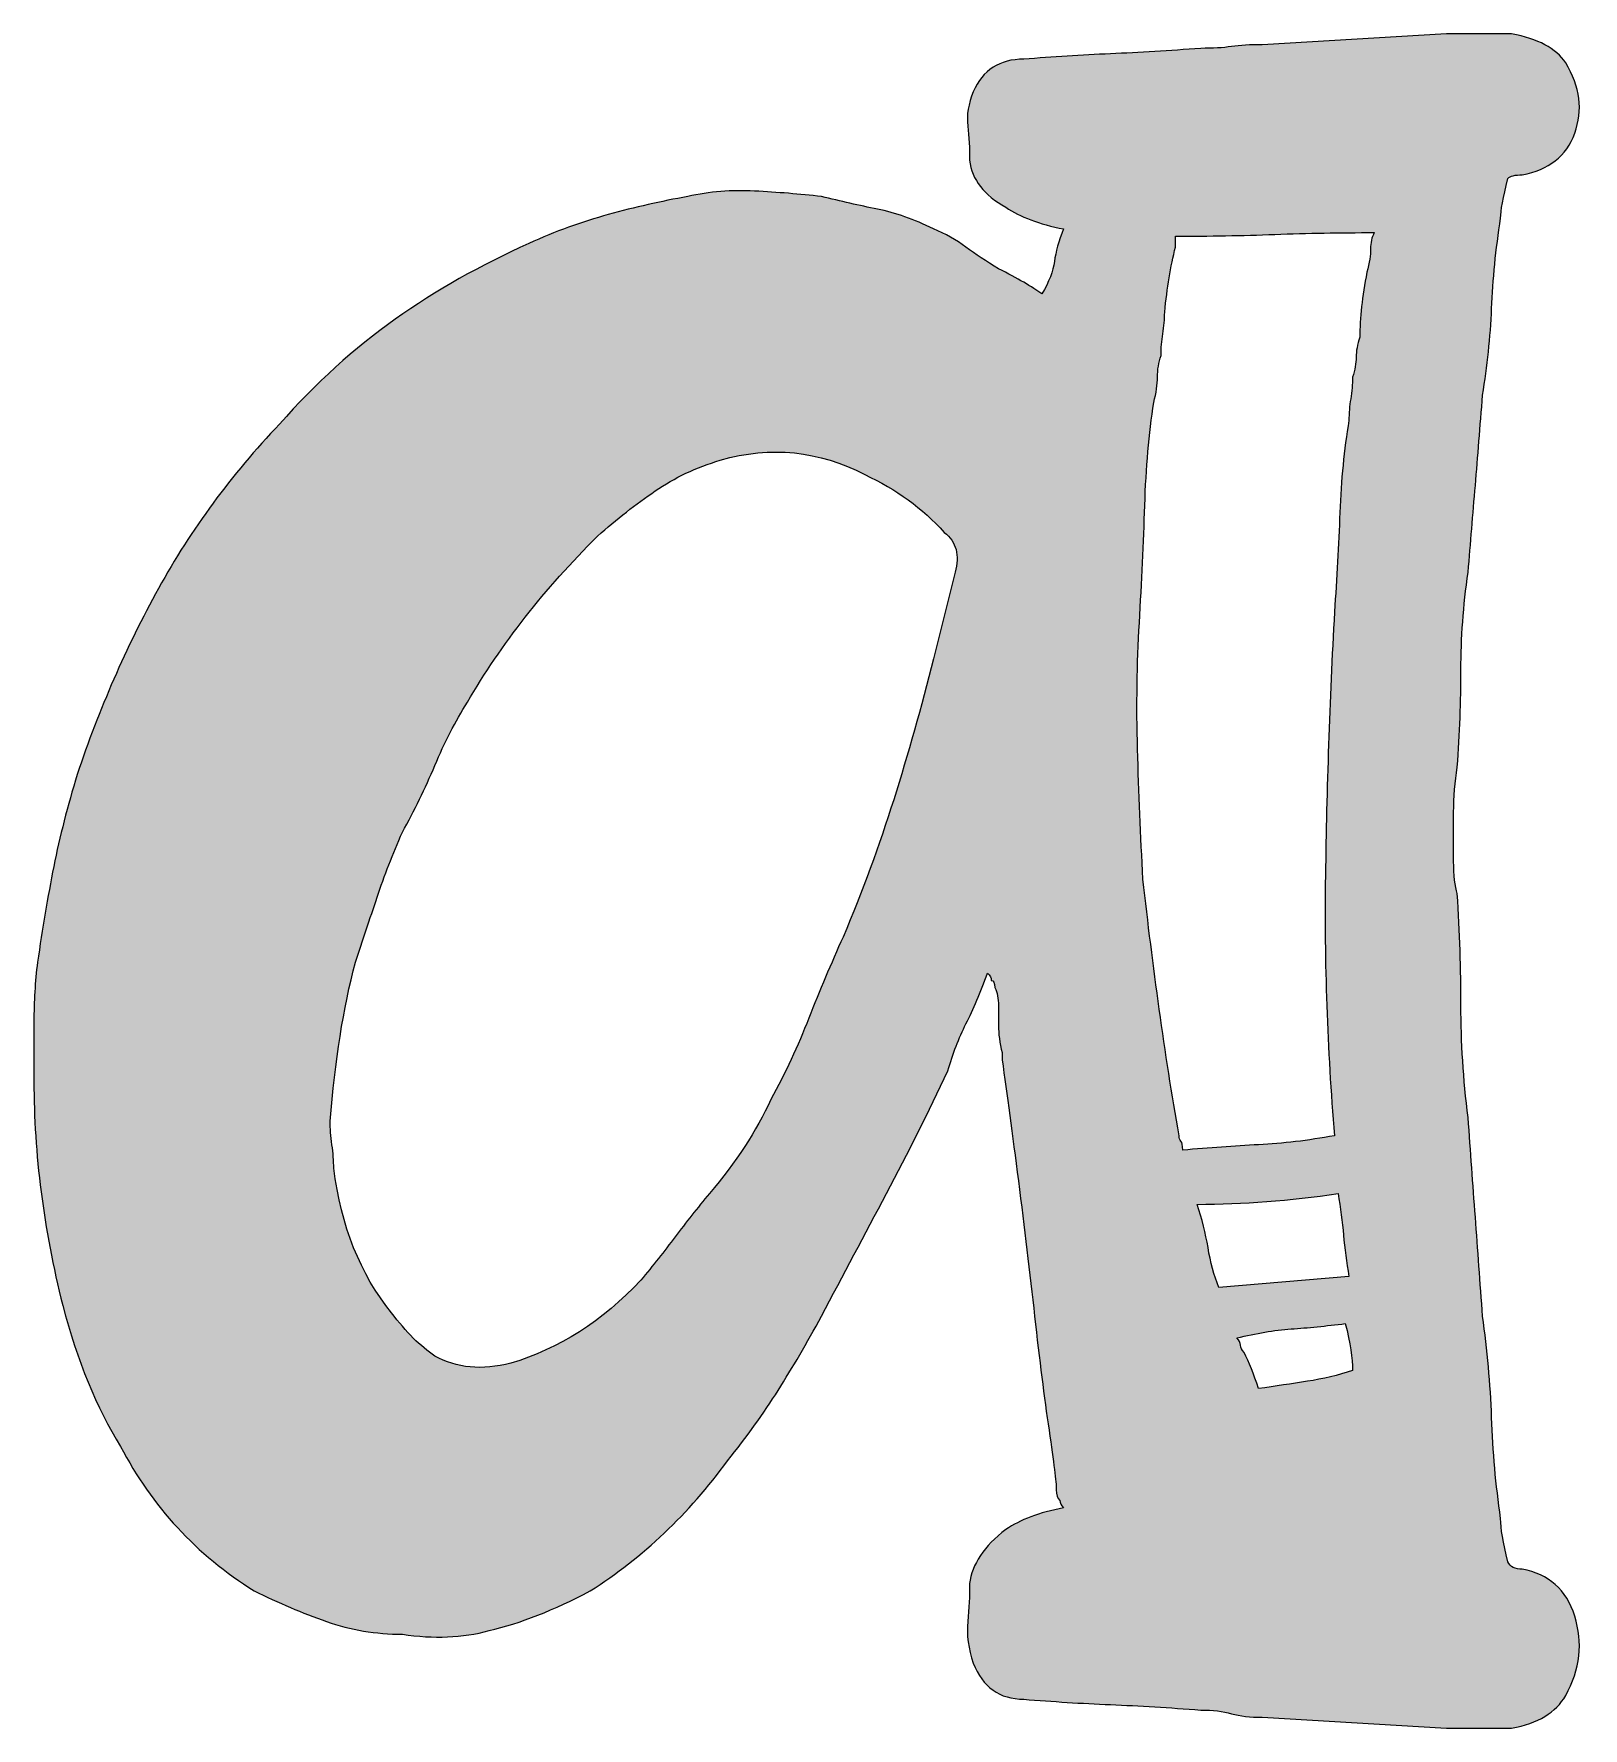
# Model space of a CAD drawing. Header units: inches. Extents: x 177 to 903, y -938 to -141.
# Drawn here: x 569.8 to 635.3, y -586.2 to -514.5 of the extents above; entities that cross this region are included whole.
import ezdxf

# ---------------------------------------------------------------- set-up
doc = ezdxf.new("R2010")
doc.units = ezdxf.units.IN
doc.header["$MEASUREMENT"] = 0
doc.layers.add('Layer 1', color=7, linetype='Continuous')

# ---------------------------------------------------------------- blocks, each defined once
blk = doc.blocks.new('block 3')
at = {"layer": 'Layer 1', "true_color": 0xffffff}
h = blk.add_hatch(color=7, dxfattribs=at)
h.dxf.hatch_style = 2
edge = h.paths.add_edge_path()
edge.add_spline(control_points=[(630.436, -537.276), (630.23, -538.705), (630.131, -540.08), (630.131, -541.403), (630.131, -542.728), (630.079, -544.103), (629.978, -545.528), (629.875, -546.14), (629.824, -546.777), (629.824, -547.44), (629.824, -548.102), (629.824, -548.789), (629.824, -549.502), (629.824, -550.112), (629.875, -550.57), (629.978, -550.877), (630.079, -552.507), (630.131, -554.086), (630.131, -555.615), (630.131, -557.143), (630.23, -558.722), (630.436, -560.352), (630.537, -561.779), (630.64, -563.178), (630.741, -564.555), (630.842, -565.93), (630.945, -567.33), (631.048, -568.756), (631.25, -570.183), (631.376, -571.609), (631.431, -573.035), (631.479, -574.462), (631.605, -575.886), (631.811, -577.314), (631.811, -577.719), (631.912, -578.331), (632.118, -579.147), (632.217, -579.351), (632.423, -579.454), (632.728, -579.454), (633.849, -579.656), (634.587, -580.318), (634.944, -581.439), (635.3, -582.56), (635.173, -583.68), (634.562, -584.801), (634.154, -585.514), (633.39, -585.972), (632.27, -586.176), (632.27, -586.176), (629.519, -586.176), (629.519, -586.176), (629.519, -586.176), (621.725, -585.718), (621.725, -585.718), (621.214, -585.718), (620.783, -585.665), (620.428, -585.566), (620.068, -585.463), (619.637, -585.413), (619.128, -585.413), (617.804, -585.31), (616.53, -585.234), (615.308, -585.184), (614.086, -585.131), (612.863, -585.055), (611.641, -584.954), (610.621, -584.954), (609.906, -584.444), (609.501, -583.426), (609.295, -582.816), (609.219, -582.227), (609.271, -581.668), (609.322, -581.109), (609.349, -580.573), (609.349, -580.064), (609.448, -579.248), (609.959, -578.485), (610.876, -577.772), (611.487, -577.364), (612.301, -577.059), (613.321, -576.855), (613.218, -576.752), (613.168, -576.649), (613.168, -576.55), (613.067, -576.447), (613.016, -576.294), (613.016, -576.092), (613.016, -575.785), (612.913, -574.946), (612.709, -573.571), (612.505, -572.194), (612.301, -570.589), (612.099, -568.756), (611.893, -566.922), (611.664, -565.013), (611.412, -563.026), (611.155, -561.039), (610.926, -559.334), (610.724, -557.906), (610.724, -557.906), (610.724, -557.601), (610.724, -557.601), (610.621, -557.196), (610.571, -556.813), (610.571, -556.456), (610.571, -556.098), (610.571, -555.82), (610.571, -555.615), (610.571, -555.308), (610.518, -555.055), (610.417, -554.849), (610.417, -554.647), (610.365, -554.544), (610.266, -554.544), (610.266, -554.443), (610.213, -554.342), (610.112, -554.239), (609.807, -555.055), (609.501, -555.768), (609.196, -556.378), (608.891, -556.99), (608.634, -557.654), (608.43, -558.365), (607.615, -560.099), (606.75, -561.83), (605.834, -563.56), (604.917, -565.295), (604, -567.025), (603.083, -568.756), (602.471, -569.879), (601.86, -570.922), (601.25, -571.889), (600.638, -572.858), (599.923, -573.852), (599.109, -574.868), (598.294, -575.989), (597.402, -577.009), (596.435, -577.925), (595.466, -578.842), (594.423, -579.656), (593.302, -580.371), (591.775, -581.184), (590.346, -581.746), (589.023, -582.051), (587.903, -582.358), (586.679, -582.406), (585.356, -582.204), (584.234, -582.204), (583.165, -582.025), (582.148, -581.668), (581.128, -581.311), (580.108, -580.88), (579.091, -580.371), (576.645, -578.842), (574.759, -576.803), (573.437, -574.258), (572.417, -572.629), (571.603, -570.642), (570.991, -568.298), (570.176, -565.038), (569.77, -561.88), (569.77, -558.823), (569.77, -558.009), (569.77, -557.168), (569.77, -556.302), (569.77, -555.438), (569.82, -554.597), (569.923, -553.781), (570.125, -552.355), (570.354, -551.006), (570.611, -549.731), (570.863, -548.459), (571.195, -547.16), (571.603, -545.833), (572.52, -543.083), (573.666, -540.461), (575.041, -537.965), (576.416, -535.469), (578.121, -533.15), (580.161, -531.012), (581.689, -529.279), (583.317, -527.801), (585.051, -526.58), (586.782, -525.358), (588.666, -524.288), (590.705, -523.371), (591.824, -522.862), (592.945, -522.454), (594.067, -522.147), (595.186, -521.842), (596.307, -521.59), (597.429, -521.384), (598.346, -521.18), (599.286, -521.104), (600.255, -521.155), (601.223, -521.207), (602.167, -521.283), (603.083, -521.384), (603.897, -521.59), (604.688, -521.767), (605.451, -521.918), (606.216, -522.072), (607.003, -522.353), (607.82, -522.759), (608.329, -522.965), (608.788, -523.218), (609.196, -523.522), (609.602, -523.829), (610.06, -524.134), (610.571, -524.441), (611.385, -524.849), (611.996, -525.204), (612.404, -525.509), (612.709, -525.001), (612.886, -524.542), (612.938, -524.134), (612.989, -523.728), (613.115, -523.27), (613.321, -522.759), (612.301, -522.557), (611.487, -522.25), (610.876, -521.842), (609.959, -521.334), (609.448, -520.673), (609.349, -519.855), (609.349, -519.347), (609.322, -518.863), (609.271, -518.405), (609.219, -517.946), (609.295, -517.463), (609.501, -516.952), (609.906, -516.035), (610.621, -515.577), (611.641, -515.577), (612.863, -515.478), (614.086, -515.4), (615.308, -515.348), (616.53, -515.297), (617.804, -515.221), (619.128, -515.118), (619.637, -515.118), (620.068, -515.095), (620.428, -515.043), (620.783, -514.992), (621.214, -514.965), (621.725, -514.965), (621.725, -514.965), (629.519, -514.507), (629.519, -514.507), (629.519, -514.507), (632.27, -514.507), (632.27, -514.507), (633.39, -514.712), (634.154, -515.118), (634.562, -515.73), (635.173, -516.75), (635.3, -517.742), (634.944, -518.71), (634.587, -519.679), (633.849, -520.263), (632.728, -520.467), (632.423, -520.467), (632.217, -520.52), (632.118, -520.621), (631.912, -521.437), (631.811, -521.996), (631.811, -522.301), (631.605, -523.625), (631.479, -524.9), (631.431, -526.121), (631.376, -527.343), (631.25, -528.567), (631.048, -529.788), (630.945, -531.115), (630.842, -532.387), (630.741, -533.609), (630.64, -534.832), (630.537, -536.054), (630.436, -537.276)], knot_values=[0, 0, 0, 0, 1, 1, 1, 2, 2, 2, 3, 3, 3, 4, 4, 4, 5, 5, 5, 6, 6, 6, 7, 7, 7, 8, 8, 8, 9, 9, 9, 10, 10, 10, 11, 11, 11, 12, 12, 12, 13, 13, 13, 14, 14, 14, 15, 15, 15, 16, 16, 16, 17, 17, 17, 18, 18, 18, 19, 19, 19, 20, 20, 20, 21, 21, 21, 22, 22, 22, 23, 23, 23, 24, 24, 24, 25, 25, 25, 26, 26, 26, 27, 27, 27, 28, 28, 28, 29, 29, 29, 30, 30, 30, 31, 31, 31, 32, 32, 32, 33, 33, 33, 34, 34, 34, 35, 35, 35, 36, 36, 36, 37, 37, 37, 38, 38, 38, 39, 39, 39, 40, 40, 40, 41, 41, 41, 42, 42, 42, 43, 43, 43, 44, 44, 44, 45, 45, 45, 46, 46, 46, 47, 47, 47, 48, 48, 48, 49, 49, 49, 50, 50, 50, 51, 51, 51, 52, 52, 52, 53, 53, 53, 54, 54, 54, 55, 55, 55, 56, 56, 56, 57, 57, 57, 58, 58, 58, 59, 59, 59, 60, 60, 60, 61, 61, 61, 62, 62, 62, 63, 63, 63, 64, 64, 64, 65, 65, 65, 66, 66, 66, 67, 67, 67, 68, 68, 68, 69, 69, 69, 70, 70, 70, 71, 71, 71, 72, 72, 72, 73, 73, 73, 74, 74, 74, 75, 75, 75, 76, 76, 76, 77, 77, 77, 78, 78, 78, 79, 79, 79, 80, 80, 80, 81, 81, 81, 82, 82, 82, 83, 83, 83, 84, 84, 84, 85, 85, 85, 86, 86, 86, 87, 87, 87, 88, 88, 88, 89, 89, 89, 90, 90, 90, 91, 91, 91, 92, 92, 92, 93, 93, 93, 93], degree=3, periodic=1)
edge = h.paths.add_edge_path()
edge.add_spline(control_points=[(608.737, -537.276), (608.939, -536.565), (608.788, -536.003), (608.279, -535.596), (607.362, -534.578), (606.239, -533.762), (604.917, -533.15), (602.98, -532.133), (600.943, -531.929), (598.804, -532.538), (597.785, -532.845), (596.868, -533.28), (596.054, -533.838), (595.237, -534.399), (594.423, -535.036), (593.609, -535.749), (591.366, -537.99), (589.532, -540.333), (588.106, -542.778), (587.596, -543.594), (587.137, -544.485), (586.731, -545.453), (586.323, -546.422), (585.865, -547.362), (585.356, -548.279), (584.948, -549.195), (584.593, -550.112), (584.286, -551.031), (583.981, -551.948), (583.676, -552.864), (583.369, -553.781), (582.858, -555.717), (582.503, -557.959), (582.301, -560.505), (582.301, -560.81), (582.324, -561.142), (582.377, -561.498), (582.427, -561.855), (582.453, -562.185), (582.453, -562.49), (582.759, -564.935), (583.573, -566.975), (584.898, -568.602), (585.51, -569.42), (586.12, -570.032), (586.731, -570.438), (587.648, -570.949), (588.718, -571.048), (589.94, -570.743), (591.977, -570.131), (593.811, -568.962), (595.442, -567.227), (595.951, -566.617), (596.435, -566.006), (596.893, -565.394), (597.352, -564.784), (597.835, -564.172), (598.346, -563.56), (599.465, -562.238), (600.333, -560.913), (600.943, -559.586), (601.555, -558.468), (602.089, -557.322), (602.547, -556.149), (603.006, -554.979), (603.489, -553.833), (604, -552.711), (604.814, -550.776), (605.529, -548.84), (606.138, -546.903), (606.75, -544.969), (607.31, -542.984), (607.82, -540.945), (607.82, -540.945), (608.737, -537.276), (608.737, -537.276)], knot_values=[0, 0, 0, 0, 1, 1, 1, 2, 2, 2, 3, 3, 3, 4, 4, 4, 5, 5, 5, 6, 6, 6, 7, 7, 7, 8, 8, 8, 9, 9, 9, 10, 10, 10, 11, 11, 11, 12, 12, 12, 13, 13, 13, 14, 14, 14, 15, 15, 15, 16, 16, 16, 17, 17, 17, 18, 18, 18, 19, 19, 19, 20, 20, 20, 21, 21, 21, 22, 22, 22, 23, 23, 23, 24, 24, 24, 25, 25, 25, 25], degree=3, periodic=1)
edge = h.paths.add_edge_path()
edge.add_spline(control_points=[(626.157, -524.593), (626.258, -524.187), (626.311, -523.855), (626.311, -523.6), (626.311, -523.346), (626.361, -523.117), (626.462, -522.913), (625.035, -522.913), (623.636, -522.938), (622.261, -522.988), (620.886, -523.041), (619.484, -523.064), (618.058, -523.064), (618.058, -523.064), (618.058, -523.522), (618.058, -523.522), (617.852, -524.34), (617.701, -525.257), (617.6, -526.275), (617.6, -526.58), (617.575, -526.885), (617.524, -527.191), (617.472, -527.496), (617.446, -527.801), (617.446, -528.108), (617.345, -528.413), (617.295, -528.72), (617.295, -529.025), (617.295, -529.33), (617.242, -529.689), (617.141, -530.095), (616.936, -531.42), (616.809, -532.871), (616.759, -534.45), (616.706, -536.031), (616.631, -537.685), (616.53, -539.416), (616.429, -541.149), (616.401, -542.932), (616.454, -544.765), (616.504, -546.599), (616.58, -548.432), (616.683, -550.266), (616.887, -552.099), (617.116, -553.933), (617.371, -555.768), (617.623, -557.601), (617.907, -559.384), (618.212, -561.115), (618.212, -561.218), (618.235, -561.294), (618.287, -561.344), (618.338, -561.397), (618.365, -561.523), (618.365, -561.727), (619.484, -561.626), (620.554, -561.55), (621.574, -561.498), (622.589, -561.447), (623.66, -561.321), (624.782, -561.115), (624.477, -557.448), (624.347, -553.781), (624.4, -550.112), (624.45, -546.445), (624.576, -542.728), (624.782, -538.958), (624.883, -537.532), (624.959, -536.13), (625.011, -534.755), (625.062, -533.379), (625.188, -532.08), (625.394, -530.858), (625.394, -530.553), (625.417, -530.247), (625.47, -529.942), (625.52, -529.637), (625.546, -529.33), (625.546, -529.025), (625.647, -528.72), (625.699, -528.44), (625.699, -528.184), (625.699, -527.931), (625.75, -527.65), (625.852, -527.343), (625.852, -526.529), (625.952, -525.612), (626.157, -524.593)], knot_values=[0, 0, 0, 0, 1, 1, 1, 2, 2, 2, 3, 3, 3, 4, 4, 4, 5, 5, 5, 6, 6, 6, 7, 7, 7, 8, 8, 8, 9, 9, 9, 10, 10, 10, 11, 11, 11, 12, 12, 12, 13, 13, 13, 14, 14, 14, 15, 15, 15, 16, 16, 16, 17, 17, 17, 18, 18, 18, 19, 19, 19, 20, 20, 20, 21, 21, 21, 22, 22, 22, 23, 23, 23, 24, 24, 24, 25, 25, 25, 26, 26, 26, 27, 27, 27, 28, 28, 28, 29, 29, 29, 29], degree=3, periodic=1)
edge = h.paths.add_edge_path()
edge.add_spline(control_points=[(618.975, -564.019), (619.179, -564.631), (619.33, -565.242), (619.433, -565.852), (619.534, -566.464), (619.688, -567.025), (619.892, -567.534), (619.892, -567.534), (625.394, -567.076), (625.394, -567.076), (625.291, -566.464), (625.215, -565.879), (625.165, -565.318), (625.112, -564.759), (625.035, -564.172), (624.936, -563.56), (622.896, -563.865), (620.909, -564.019), (618.975, -564.019)], knot_values=[0, 0, 0, 0, 1, 1, 1, 2, 2, 2, 3, 3, 3, 4, 4, 4, 5, 5, 5, 6, 6, 6, 6], degree=3, periodic=1)
edge = h.paths.add_edge_path()
edge.add_spline(control_points=[(621.574, -571.813), (622.285, -571.712), (622.972, -571.609), (623.636, -571.506), (624.297, -571.407), (624.936, -571.254), (625.546, -571.048), (625.546, -570.539), (625.445, -569.879), (625.241, -569.063), (624.425, -569.164), (623.66, -569.241), (622.949, -569.292), (622.234, -569.344), (621.471, -569.471), (620.657, -569.673), (620.756, -569.776), (620.808, -569.879), (620.808, -569.98), (620.808, -570.081), (620.859, -570.183), (620.962, -570.284), (621.166, -570.692), (621.368, -571.201), (621.574, -571.813)], knot_values=[0, 0, 0, 0, 1, 1, 1, 2, 2, 2, 3, 3, 3, 4, 4, 4, 5, 5, 5, 6, 6, 6, 7, 7, 7, 8, 8, 8, 8], degree=3, periodic=1)
at = {"layer": 'Layer 1', "lineweight": 0}
for points, knots in [([(630.436, -537.276), (630.23, -538.705), (630.131, -540.08), (630.131, -541.403), (630.131, -542.728), (630.079, -544.103), (629.978, -545.528), (629.875, -546.14), (629.824, -546.777), (629.824, -547.44), (629.824, -548.102), (629.824, -548.789), (629.824, -549.502), (629.824, -550.112), (629.875, -550.57), (629.978, -550.877), (630.079, -552.507), (630.131, -554.086), (630.131, -555.615), (630.131, -557.143), (630.23, -558.722), (630.436, -560.352), (630.537, -561.779), (630.64, -563.178), (630.741, -564.555), (630.842, -565.93), (630.945, -567.33), (631.048, -568.756), (631.25, -570.183), (631.376, -571.609), (631.431, -573.035), (631.479, -574.462), (631.605, -575.886), (631.811, -577.314), (631.811, -577.719), (631.912, -578.331), (632.118, -579.147), (632.217, -579.351), (632.423, -579.454), (632.728, -579.454), (633.849, -579.656), (634.587, -580.318), (634.944, -581.439), (635.3, -582.56), (635.173, -583.68), (634.562, -584.801), (634.154, -585.514), (633.39, -585.972), (632.27, -586.176), (632.27, -586.176), (629.519, -586.176), (629.519, -586.176), (629.519, -586.176), (621.725, -585.718), (621.725, -585.718), (621.214, -585.718), (620.783, -585.665), (620.428, -585.566), (620.068, -585.463), (619.637, -585.413), (619.128, -585.413), (617.804, -585.31), (616.53, -585.234), (615.308, -585.184), (614.086, -585.131), (612.863, -585.055), (611.641, -584.954), (610.621, -584.954), (609.906, -584.444), (609.501, -583.426), (609.295, -582.816), (609.219, -582.227), (609.271, -581.668), (609.322, -581.109), (609.349, -580.573), (609.349, -580.064), (609.448, -579.248), (609.959, -578.485), (610.876, -577.772), (611.487, -577.364), (612.301, -577.059), (613.321, -576.855), (613.218, -576.752), (613.168, -576.649), (613.168, -576.55), (613.067, -576.447), (613.016, -576.294), (613.016, -576.092), (613.016, -575.785), (612.913, -574.946), (612.709, -573.571), (612.505, -572.194), (612.301, -570.589), (612.099, -568.756), (611.893, -566.922), (611.664, -565.013), (611.412, -563.026), (611.155, -561.039), (610.926, -559.334), (610.724, -557.906), (610.724, -557.906), (610.724, -557.601), (610.724, -557.601), (610.621, -557.196), (610.571, -556.813), (610.571, -556.456), (610.571, -556.098), (610.571, -555.82), (610.571, -555.615), (610.571, -555.308), (610.518, -555.055), (610.417, -554.849), (610.417, -554.647), (610.365, -554.544), (610.266, -554.544), (610.266, -554.443), (610.213, -554.342), (610.112, -554.239), (609.807, -555.055), (609.501, -555.768), (609.196, -556.378), (608.891, -556.99), (608.634, -557.654), (608.43, -558.365), (607.615, -560.099), (606.75, -561.83), (605.834, -563.56), (604.917, -565.295), (604, -567.025), (603.083, -568.756), (602.471, -569.879), (601.86, -570.922), (601.25, -571.889), (600.638, -572.858), (599.923, -573.852), (599.109, -574.868), (598.294, -575.989), (597.402, -577.009), (596.435, -577.925), (595.466, -578.842), (594.423, -579.656), (593.302, -580.371), (591.775, -581.184), (590.346, -581.746), (589.023, -582.051), (587.903, -582.358), (586.679, -582.406), (585.356, -582.204), (584.234, -582.204), (583.165, -582.025), (582.148, -581.668), (581.128, -581.311), (580.108, -580.88), (579.091, -580.371), (576.645, -578.842), (574.759, -576.803), (573.437, -574.258), (572.417, -572.629), (571.603, -570.642), (570.991, -568.298), (570.176, -565.038), (569.77, -561.88), (569.77, -558.823), (569.77, -558.009), (569.77, -557.168), (569.77, -556.302), (569.77, -555.438), (569.82, -554.597), (569.923, -553.781), (570.125, -552.355), (570.354, -551.006), (570.611, -549.731), (570.863, -548.459), (571.195, -547.16), (571.603, -545.833), (572.52, -543.083), (573.666, -540.461), (575.041, -537.965), (576.416, -535.469), (578.121, -533.15), (580.161, -531.012), (581.689, -529.279), (583.317, -527.801), (585.051, -526.58), (586.782, -525.358), (588.666, -524.288), (590.705, -523.371), (591.824, -522.862), (592.945, -522.454), (594.067, -522.147), (595.186, -521.842), (596.307, -521.59), (597.429, -521.384), (598.346, -521.18), (599.286, -521.104), (600.255, -521.155), (601.223, -521.207), (602.167, -521.283), (603.083, -521.384), (603.897, -521.59), (604.688, -521.767), (605.451, -521.918), (606.216, -522.072), (607.003, -522.353), (607.82, -522.759), (608.329, -522.965), (608.788, -523.218), (609.196, -523.522), (609.602, -523.829), (610.06, -524.134), (610.571, -524.441), (611.385, -524.849), (611.996, -525.204), (612.404, -525.509), (612.709, -525.001), (612.886, -524.542), (612.938, -524.134), (612.989, -523.728), (613.115, -523.27), (613.321, -522.759), (612.301, -522.557), (611.487, -522.25), (610.876, -521.842), (609.959, -521.334), (609.448, -520.673), (609.349, -519.855), (609.349, -519.347), (609.322, -518.863), (609.271, -518.405), (609.219, -517.946), (609.295, -517.463), (609.501, -516.952), (609.906, -516.035), (610.621, -515.577), (611.641, -515.577), (612.863, -515.478), (614.086, -515.4), (615.308, -515.348), (616.53, -515.297), (617.804, -515.221), (619.128, -515.118), (619.637, -515.118), (620.068, -515.095), (620.428, -515.043), (620.783, -514.992), (621.214, -514.965), (621.725, -514.965), (621.725, -514.965), (629.519, -514.507), (629.519, -514.507), (629.519, -514.507), (632.27, -514.507), (632.27, -514.507), (633.39, -514.712), (634.154, -515.118), (634.562, -515.73), (635.173, -516.75), (635.3, -517.742), (634.944, -518.71), (634.587, -519.679), (633.849, -520.263), (632.728, -520.467), (632.423, -520.467), (632.217, -520.52), (632.118, -520.621), (631.912, -521.437), (631.811, -521.996), (631.811, -522.301), (631.605, -523.625), (631.479, -524.9), (631.431, -526.121), (631.376, -527.343), (631.25, -528.567), (631.048, -529.788), (630.945, -531.115), (630.842, -532.387), (630.741, -533.609), (630.64, -534.832), (630.537, -536.054), (630.436, -537.276)], [0, 0, 0, 0, 1, 1, 1, 2, 2, 2, 3, 3, 3, 4, 4, 4, 5, 5, 5, 6, 6, 6, 7, 7, 7, 8, 8, 8, 9, 9, 9, 10, 10, 10, 11, 11, 11, 12, 12, 12, 13, 13, 13, 14, 14, 14, 15, 15, 15, 16, 16, 16, 17, 17, 17, 18, 18, 18, 19, 19, 19, 20, 20, 20, 21, 21, 21, 22, 22, 22, 23, 23, 23, 24, 24, 24, 25, 25, 25, 26, 26, 26, 27, 27, 27, 28, 28, 28, 29, 29, 29, 30, 30, 30, 31, 31, 31, 32, 32, 32, 33, 33, 33, 34, 34, 34, 35, 35, 35, 36, 36, 36, 37, 37, 37, 38, 38, 38, 39, 39, 39, 40, 40, 40, 41, 41, 41, 42, 42, 42, 43, 43, 43, 44, 44, 44, 45, 45, 45, 46, 46, 46, 47, 47, 47, 48, 48, 48, 49, 49, 49, 50, 50, 50, 51, 51, 51, 52, 52, 52, 53, 53, 53, 54, 54, 54, 55, 55, 55, 56, 56, 56, 57, 57, 57, 58, 58, 58, 59, 59, 59, 60, 60, 60, 61, 61, 61, 62, 62, 62, 63, 63, 63, 64, 64, 64, 65, 65, 65, 66, 66, 66, 67, 67, 67, 68, 68, 68, 69, 69, 69, 70, 70, 70, 71, 71, 71, 72, 72, 72, 73, 73, 73, 74, 74, 74, 75, 75, 75, 76, 76, 76, 77, 77, 77, 78, 78, 78, 79, 79, 79, 80, 80, 80, 81, 81, 81, 82, 82, 82, 83, 83, 83, 84, 84, 84, 85, 85, 85, 86, 86, 86, 87, 87, 87, 88, 88, 88, 89, 89, 89, 90, 90, 90, 91, 91, 91, 92, 92, 92, 93, 93, 93, 93]), ([(626.157, -524.593), (626.258, -524.187), (626.311, -523.855), (626.311, -523.6), (626.311, -523.346), (626.361, -523.117), (626.462, -522.913), (625.035, -522.913), (623.636, -522.938), (622.261, -522.988), (620.886, -523.041), (619.484, -523.064), (618.058, -523.064), (618.058, -523.064), (618.058, -523.522), (618.058, -523.522), (617.852, -524.34), (617.701, -525.257), (617.6, -526.275), (617.6, -526.58), (617.575, -526.885), (617.524, -527.191), (617.472, -527.496), (617.446, -527.801), (617.446, -528.108), (617.345, -528.413), (617.295, -528.72), (617.295, -529.025), (617.295, -529.33), (617.242, -529.689), (617.141, -530.095), (616.936, -531.42), (616.809, -532.871), (616.759, -534.45), (616.706, -536.031), (616.631, -537.685), (616.53, -539.416), (616.429, -541.149), (616.401, -542.932), (616.454, -544.765), (616.504, -546.599), (616.58, -548.432), (616.683, -550.266), (616.887, -552.099), (617.116, -553.933), (617.371, -555.768), (617.623, -557.601), (617.907, -559.384), (618.212, -561.115), (618.212, -561.218), (618.235, -561.294), (618.287, -561.344), (618.338, -561.397), (618.365, -561.523), (618.365, -561.727), (619.484, -561.626), (620.554, -561.55), (621.574, -561.498), (622.589, -561.447), (623.66, -561.321), (624.782, -561.115), (624.477, -557.448), (624.347, -553.781), (624.4, -550.112), (624.45, -546.445), (624.576, -542.728), (624.782, -538.958), (624.883, -537.532), (624.959, -536.13), (625.011, -534.755), (625.062, -533.379), (625.188, -532.08), (625.394, -530.858), (625.394, -530.553), (625.417, -530.247), (625.47, -529.942), (625.52, -529.637), (625.546, -529.33), (625.546, -529.025), (625.647, -528.72), (625.699, -528.44), (625.699, -528.184), (625.699, -527.931), (625.75, -527.65), (625.852, -527.343), (625.852, -526.529), (625.952, -525.612), (626.157, -524.593)], [0, 0, 0, 0, 1, 1, 1, 2, 2, 2, 3, 3, 3, 4, 4, 4, 5, 5, 5, 6, 6, 6, 7, 7, 7, 8, 8, 8, 9, 9, 9, 10, 10, 10, 11, 11, 11, 12, 12, 12, 13, 13, 13, 14, 14, 14, 15, 15, 15, 16, 16, 16, 17, 17, 17, 18, 18, 18, 19, 19, 19, 20, 20, 20, 21, 21, 21, 22, 22, 22, 23, 23, 23, 24, 24, 24, 25, 25, 25, 26, 26, 26, 27, 27, 27, 28, 28, 28, 29, 29, 29, 29]), ([(608.737, -537.276), (608.939, -536.565), (608.788, -536.003), (608.279, -535.596), (607.362, -534.578), (606.239, -533.762), (604.917, -533.15), (602.98, -532.133), (600.943, -531.929), (598.804, -532.538), (597.785, -532.845), (596.868, -533.28), (596.054, -533.838), (595.237, -534.399), (594.423, -535.036), (593.609, -535.749), (591.366, -537.99), (589.532, -540.333), (588.106, -542.778), (587.596, -543.594), (587.137, -544.485), (586.731, -545.453), (586.323, -546.422), (585.865, -547.362), (585.356, -548.279), (584.948, -549.195), (584.593, -550.112), (584.286, -551.031), (583.981, -551.948), (583.676, -552.864), (583.369, -553.781), (582.858, -555.717), (582.503, -557.959), (582.301, -560.505), (582.301, -560.81), (582.324, -561.142), (582.377, -561.498), (582.427, -561.855), (582.453, -562.185), (582.453, -562.49), (582.759, -564.935), (583.573, -566.975), (584.898, -568.602), (585.51, -569.42), (586.12, -570.032), (586.731, -570.438), (587.648, -570.949), (588.718, -571.048), (589.94, -570.743), (591.977, -570.131), (593.811, -568.962), (595.442, -567.227), (595.951, -566.617), (596.435, -566.006), (596.893, -565.394), (597.352, -564.784), (597.835, -564.172), (598.346, -563.56), (599.465, -562.238), (600.333, -560.913), (600.943, -559.586), (601.555, -558.468), (602.089, -557.322), (602.547, -556.149), (603.006, -554.979), (603.489, -553.833), (604, -552.711), (604.814, -550.776), (605.529, -548.84), (606.138, -546.903), (606.75, -544.969), (607.31, -542.984), (607.82, -540.945), (607.82, -540.945), (608.737, -537.276), (608.737, -537.276)], [0, 0, 0, 0, 1, 1, 1, 2, 2, 2, 3, 3, 3, 4, 4, 4, 5, 5, 5, 6, 6, 6, 7, 7, 7, 8, 8, 8, 9, 9, 9, 10, 10, 10, 11, 11, 11, 12, 12, 12, 13, 13, 13, 14, 14, 14, 15, 15, 15, 16, 16, 16, 17, 17, 17, 18, 18, 18, 19, 19, 19, 20, 20, 20, 21, 21, 21, 22, 22, 22, 23, 23, 23, 24, 24, 24, 25, 25, 25, 25]), ([(618.975, -564.019), (619.179, -564.631), (619.33, -565.242), (619.433, -565.852), (619.534, -566.464), (619.688, -567.025), (619.892, -567.534), (619.892, -567.534), (625.394, -567.076), (625.394, -567.076), (625.291, -566.464), (625.215, -565.879), (625.165, -565.318), (625.112, -564.759), (625.035, -564.172), (624.936, -563.56), (622.896, -563.865), (620.909, -564.019), (618.975, -564.019)], [0, 0, 0, 0, 1, 1, 1, 2, 2, 2, 3, 3, 3, 4, 4, 4, 5, 5, 5, 6, 6, 6, 6]), ([(621.574, -571.813), (622.285, -571.712), (622.972, -571.609), (623.636, -571.506), (624.297, -571.407), (624.936, -571.254), (625.546, -571.048), (625.546, -570.539), (625.445, -569.879), (625.241, -569.063), (624.425, -569.164), (623.66, -569.241), (622.949, -569.292), (622.234, -569.344), (621.471, -569.471), (620.657, -569.673), (620.756, -569.776), (620.808, -569.879), (620.808, -569.98), (620.808, -570.081), (620.859, -570.183), (620.962, -570.284), (621.166, -570.692), (621.368, -571.201), (621.574, -571.813)], [0, 0, 0, 0, 1, 1, 1, 2, 2, 2, 3, 3, 3, 4, 4, 4, 5, 5, 5, 6, 6, 6, 7, 7, 7, 8, 8, 8, 8])]:
    blk.add_open_spline(points, degree=3, knots=knots, dxfattribs=at)
blk = doc.blocks.new('block 2')
at = {"layer": 'Layer 1'}
blk.add_blockref('block 3', (0, 0), dxfattribs=at)

msp = doc.modelspace()

# ---------------------------------------------------------------- block references
at = {"layer": 'Layer 1'}
msp.add_blockref('block 2', (0, 0), dxfattribs=at)

doc.saveas('drawing.dxf')
